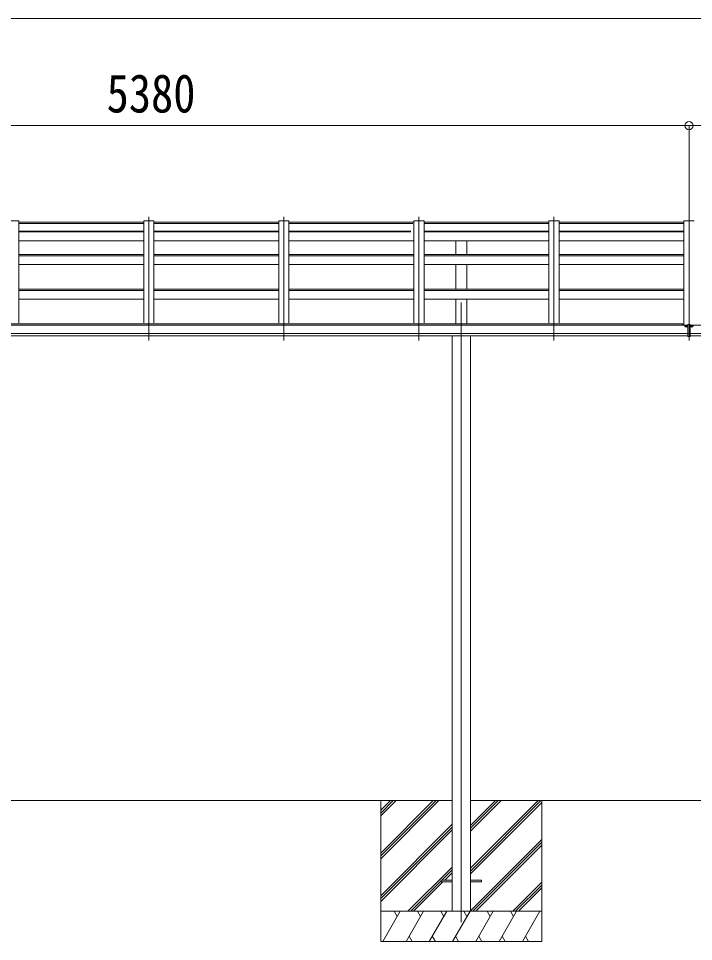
# Model space of a CAD drawing. Units: millimetres at full size, sheet at 1:40; details may follow other scales. Extents: x -11181 to 11305, y -7804 to 7716.
# Drawn here: x 1359 to 4709, y -4339 to 242 of the extents above; entities that cross this region are included whole.
import ezdxf
from ezdxf.enums import TextEntityAlignment as Align

# ---------------------------------------------------------------- set-up
doc = ezdxf.new("R2010")
doc.units = ezdxf.units.MM
doc.header["$LTSCALE"] = 40
doc.header["$PDMODE"] = 32
doc.header["$PDSIZE"] = 40
for name, color, linetype, lineweight in [('0-0_0', 7, 'Continuous', 9), ('0-1_本体', 4, 'Continuous', 9), ('0-2_部品', 7, 'Continuous', 9), ('0-4_TABLE1', 3, 'Continuous', 9), ('0-8_PARTS2', 2, 'Continuous', 9), ('0-A_寸法', 6, 'Continuous', 9)]:
    doc.layers.add(name, color=color, linetype=linetype, lineweight=lineweight)
doc.styles.add('ＭＳ ゴシック', font='')
doc.styles.get('ＭＳ ゴシック').set_extended_font_data('MS Gothic')

msp = doc.modelspace()

# ---------------------------------------------------------------- linework, layer by layer
at = {"layer": '0-0_0'}
for p, q in [((501.73, -3639), (3511.33, -3639)), ((3156.53, -3687.59), (3205.13, -3639)), ((3156.53, -3701.73), (3219.27, -3639)), ((3156.53, -3715.88), (3233.41, -3639)), ((3156.53, -3928.01), (3445.55, -3639)), ((3156.53, -3913.86), (3431.4, -3639)), ((3156.53, -3899.72), (3417.26, -3639)), ((3156.53, -3639), (3156.53, -4338.99)), ((3601.73, -3762.89), (3725.63, -3639)), ((3601.73, -3777.03), (3739.77, -3639)), ((3601.73, -3791.18), (3753.91, -3639)), ((3601.73, -3989.16), (3951.9, -3639)), ((3601.73, -3975.02), (3937.76, -3639)), ((3601.73, -3639), (5771.33, -3639)), ((3601.73, -4003.31), (3956.53, -3648.51)), ((3956.53, -3639), (3956.53, -4338.99)), ((3156.53, -4111.85), (3511.33, -3757.06)), ((3156.53, -4126), (3511.33, -3771.2)), ((3156.53, -4140.14), (3511.33, -3785.34)), ((3601.73, -4187.15), (3956.53, -3832.36)), ((3614.03, -4189), (3956.53, -3846.5)), ((3628.18, -4189), (3956.53, -3860.64)), ((3291.52, -4189), (3511.33, -3969.19)), ((3460.18, -4034.49), (3511.33, -3983.33)), ((3474.32, -4034.49), (3511.33, -3997.47)), ((3305.67, -4189), (3456.53, -4038.13)), ((3319.81, -4189), (3465.32, -4043.49)), ((3812.02, -4189), (3956.53, -4044.49)), ((3826.17, -4189), (3956.53, -4058.63)), ((3840.31, -4189), (3956.53, -4072.77)), ((3956.53, -4189), (3156.53, -4189)), ((3166.82, -4338.99), (3253.42, -4189)), ((3238.42, -4214.98), (3223.42, -4188.99)), ((3282.29, -4338.99), (3368.89, -4189)), ((3353.89, -4214.98), (3338.89, -4189)), ((3397.76, -4339), (3484.36, -4189)), ((3469.36, -4214.98), (3454.36, -4189)), ((3513.23, -4339), (3599.83, -4189)), ((3584.83, -4214.98), (3569.83, -4188.99)), ((3628.7, -4339), (3715.3, -4189)), ((3700.3, -4214.98), (3685.3, -4189)), ((3744.17, -4339), (3830.77, -4189)), ((3800.77, -4189), (3815.77, -4214.98)), ((3859.64, -4339), (3946.25, -4189)), ((3156.53, -4338.99), (3956.53, -4338.99)), ((3297.29, -4313.02), (3312.29, -4338.99)), ((3412.76, -4313.01), (3427.76, -4339)), ((3528.23, -4313.02), (3543.23, -4339)), ((3643.7, -4313.02), (3658.7, -4339)), ((3759.17, -4313.02), (3774.17, -4339)), ((3874.64, -4313.02), (3889.64, -4339))]:
    msp.add_line(p, q, dxfattribs=at)
at = {"layer": '0-1_本体'}
for p, q in [((1361.53, -762.76), (1311.53, -762.76)), ((1361.53, -762.76), (1361.53, -1269.38)), ((1981.53, -768.85), (1361.53, -768.85)), ((1361.53, -775.76), (1981.53, -775.76)), ((1981.53, -762.76), (1981.53, -1269.38)), ((2031.53, -762.76), (1981.53, -762.76)), ((2031.53, -762.76), (2031.53, -1269.38)), ((2651.53, -768.85), (2031.53, -768.85)), ((2031.53, -775.76), (2651.53, -775.76)), ((2651.53, -762.76), (2651.53, -1269.38)), ((2701.53, -762.76), (2651.53, -762.76)), ((2701.53, -762.76), (2701.53, -1269.38)), ((3321.53, -768.85), (2701.53, -768.85)), ((2701.53, -775.76), (3316.35, -775.76)), ((3321.53, -762.76), (3321.53, -1269.38)), ((3371.53, -762.76), (3321.53, -762.76)), ((3371.53, -762.76), (3371.53, -1269.38)), ((3991.53, -768.85), (3371.53, -768.85)), ((3371.53, -775.76), (3991.53, -775.76)), ((3991.53, -762.76), (3991.53, -1269.38)), ((4041.53, -762.76), (3991.53, -762.76)), ((4041.53, -762.76), (4041.53, -1269.38)), ((4661.53, -768.85), (4041.53, -768.85)), ((4041.53, -775.76), (4661.53, -775.76)), ((4661.53, -762.76), (4661.53, -1279.79)), ((4696.83, -762.76), (4661.53, -762.76)), ((4676.23, -762.76), (4711.53, -762.76)), ((1361.53, -813.55), (1981.53, -813.55)), ((1361.53, -816.66), (1981.53, -816.66)), ((2031.53, -813.55), (2651.53, -813.55)), ((2031.53, -816.66), (2651.53, -816.66)), ((2701.53, -813.55), (3306.35, -813.55)), ((2701.53, -816.66), (3306.35, -816.66)), ((3371.53, -813.55), (3991.53, -813.55)), ((3371.53, -816.66), (3991.53, -816.66)), ((4041.53, -813.55), (4661.53, -813.55)), ((4041.53, -816.66), (4661.53, -816.66)), ((1361.53, -861.31), (1981.53, -861.31)), ((2031.53, -861.31), (2651.53, -861.31)), ((2701.53, -861.31), (3321.53, -861.31)), ((3371.53, -861.31), (3991.53, -861.31)), ((3529.03, -928.22), (3529.03, -861.31)), ((3584.03, -928.22), (3584.03, -861.31)), ((4041.53, -861.31), (4661.53, -861.31)), ((1361.53, -929.56), (1981.53, -929.56)), ((1361.53, -935.76), (1981.53, -935.76)), ((2031.53, -929.56), (2651.53, -929.56)), ((2031.53, -935.76), (2651.53, -935.76)), ((2701.53, -929.56), (3321.53, -929.56)), ((2701.53, -935.76), (3321.53, -935.76)), ((3371.53, -929.56), (3991.53, -929.56)), ((3371.53, -935.76), (3991.53, -935.76)), ((4041.53, -929.56), (4661.53, -929.56)), ((4041.53, -935.76), (4661.53, -935.76)), ((1361.53, -979.57), (1981.53, -979.57)), ((2031.53, -979.57), (2651.53, -979.57)), ((2701.53, -979.57), (3321.53, -979.57)), ((3371.53, -979.57), (3991.53, -979.57)), ((3529.03, -1101.11), (3529.03, -979.57)), ((3584.03, -1101.11), (3584.03, -979.57)), ((4041.53, -979.57), (4661.53, -979.57)), ((1361.53, -1101.11), (1981.53, -1101.11)), ((1361.53, -1108.12), (1981.53, -1108.12)), ((2031.53, -1101.11), (2651.53, -1101.11)), ((2031.53, -1108.12), (2651.53, -1108.12)), ((2701.53, -1101.11), (3321.53, -1101.11)), ((2701.53, -1108.12), (3321.53, -1108.12)), ((3371.53, -1101.11), (3991.53, -1101.11)), ((3371.53, -1108.12), (3991.53, -1108.12)), ((4041.53, -1101.11), (4661.53, -1101.11)), ((4041.53, -1108.12), (4661.53, -1108.12)), ((1361.53, -1151.67), (1981.53, -1151.67)), ((2031.53, -1151.67), (2651.53, -1151.67)), ((2701.53, -1151.67), (3321.53, -1151.67)), ((3371.53, -1151.67), (3991.53, -1151.67)), ((3529.03, -1273.08), (3529.03, -1151.67)), ((3584.03, -1273.08), (3584.03, -1151.67)), ((4041.53, -1151.67), (4661.53, -1151.67)), ((4680.03, -1279.79), (-666.97, -1279.79)), ((4656.53, -1273.08), (-643.47, -1273.08)), ((4656.53, -1279.79), (4656.53, -1273.08)), ((4693.03, -1279.79), (10040.03, -1279.79)), ((-666.97, -1321.01), (4680.03, -1321.01)), ((10040.03, -1321.01), (4693.03, -1321.01)), ((4680.03, -1332.86), (-666.97, -1332.78)), ((3511.33, -1332.94), (3511.33, -4189.02)), ((3601.73, -1332.94), (3601.73, -4189.02)), ((4693.03, -1332.86), (10040.03, -1332.78))]:
    msp.add_line(p, q, dxfattribs=at)
at = {"layer": '0-2_部品', "color": 4}
for p, q in [((3456.33, -4034.49), (3456.33, -4043.49)), ((3456.33, -4034.49), (3511.33, -4034.49)), ((3456.33, -4043.49), (3511.33, -4043.49)), ((3601.33, -4034.49), (3656.33, -4034.49)), ((3601.33, -4043.49), (3656.33, -4043.49)), ((3656.33, -4034.49), (3656.33, -4043.49))]:
    msp.add_line(p, q, dxfattribs=at)
at = {"layer": '0-4_TABLE1'}
for p, q in [((4680.03, -1277.32), (4680.03, -1336.18)), ((4672.06, -1285), (4672.06, -1286.65)), ((4672.06, -1285.9), (4673.06, -1285.9)), ((4673.06, -1286.65), (4673.06, -1285)), ((4674.06, -1285.75), (4675.06, -1285.75)), ((4680.03, -1323.02), (4693.03, -1323.02)), ((4699.01, -1285.75), (4698.01, -1285.75)), ((4700.01, -1285), (4700.01, -1286.65)), ((4700.01, -1285.9), (4701.01, -1285.9)), ((4701.01, -1286.65), (4701.01, -1285))]:
    msp.add_line(p, q, dxfattribs=at)
for points in [[(4680.03, -1277.32), (4693.03, -1277.32), (4693.03, -1336.18), (4680.03, -1336.18)], [(4671.06, -1284.85), (4670.06, -1284.85), (4670.06, -1285.75), (4671.06, -1285.75)], [(4673.06, -1283.95), (4673.06, -1283.05), (4672.06, -1283.05), (4672.06, -1283.95)], [(4672.06, -1286.65), (4672.06, -1287.55), (4673.06, -1287.55), (4673.06, -1286.65)], [(4675.06, -1285.75), (4675.06, -1284.85), (4674.06, -1284.85)], [(4698.01, -1285.75), (4698.01, -1284.85), (4699.01, -1284.85)], [(4700.01, -1283.95), (4700.01, -1283.05), (4701.01, -1283.05), (4701.01, -1283.95)], [(4701.01, -1286.65), (4701.01, -1287.55), (4700.01, -1287.55), (4700.01, -1286.65)], [(4702.01, -1284.85), (4703.01, -1284.85), (4703.01, -1285.75), (4702.01, -1285.75)]]:
    msp.add_lwpolyline(points, dxfattribs=at)
for centre, major_axis in [((4672.56, -1285), (5.9, 0)), ((4700.51, -1285), (-5.9, 0))]:
    msp.add_ellipse(centre, major_axis=major_axis, ratio=0.9, dxfattribs=at)
for centre, major_axis, start_param, end_param in [((4672.56, -1285.3), (5.9, 0), 6.2831853, 9.424778), ((4700.51, -1285.3), (-5.9, 0), 3.1415927, 6.2831853), ((4671.06, -1283.95), (-1, 0), 1.5707963, 3.1415927), ((4671.06, -1286.65), (1, 0), 6.2831853, 7.8539816), ((4671.06, -1285), (1, 0), 6.2831853, 6.9023328), ((4674.06, -1283.95), (1, 0), 3.1415927, 4.712389), ((4674.06, -1285), (-1, 0), 5.6640378, 6.2831853), ((4674.06, -1286.65), (-1, 0), 4.712389, 6.2831853), ((4699.01, -1283.95), (-1, 0), 1.5707963, 3.1415927), ((4699.01, -1286.65), (1, 0), 6.2831853, 7.8539816), ((4699.01, -1285), (1, 0), 6.2831853, 6.9023328), ((4702.01, -1283.95), (1, 0), 3.1415927, 4.712389), ((4702.01, -1285), (-1, 0), 5.6640378, 6.2831853), ((4702.01, -1286.65), (-1, 0), 4.712389, 6.2831853)]:
    msp.add_ellipse(centre, major_axis=major_axis, ratio=0.9, start_param=start_param, end_param=end_param, dxfattribs=at)
at = {"layer": '0-8_PARTS2'}
for p, q in [((2006.53, -742.02), (2006.53, -1356.2)), ((2676.53, -742.02), (2676.53, -1356.2)), ((3346.53, -742.02), (3346.53, -1356.2)), ((4016.53, -742.02), (4016.53, -1356.2)), ((4686.53, -742.02), (4686.53, -1356.2)), ((4686.53, -742.02), (4686.53, -1356.2)), ((3556.53, -1167.4), (3556.53, -4242.63))]:
    msp.add_line(p, q, dxfattribs=at)
at = {"layer": '0-A_寸法'}
for p, q in [((-693.46, 241.89), (10066.53, 241.89)), ((-673.46, -289.98), (4706.53, -289.98)), ((10046.53, -289.98), (4666.54, -289.98)), ((4686.53, -289.98), (4686.53, -745.55))]:
    msp.add_line(p, q, dxfattribs=at)
msp.add_point((4686.53, -289.98), dxfattribs=at)

# ---------------------------------------------------------------- texts
at = {"layer": '0-A_寸法', "color": 7, "style": 'ＭＳ ゴシック', "width": 0.85}
msp.add_text('5380', height=190.6, dxfattribs=at).set_placement((1796.53, -281.98), align=Align.BOTTOM_LEFT)

doc.saveas('drawing.dxf')
